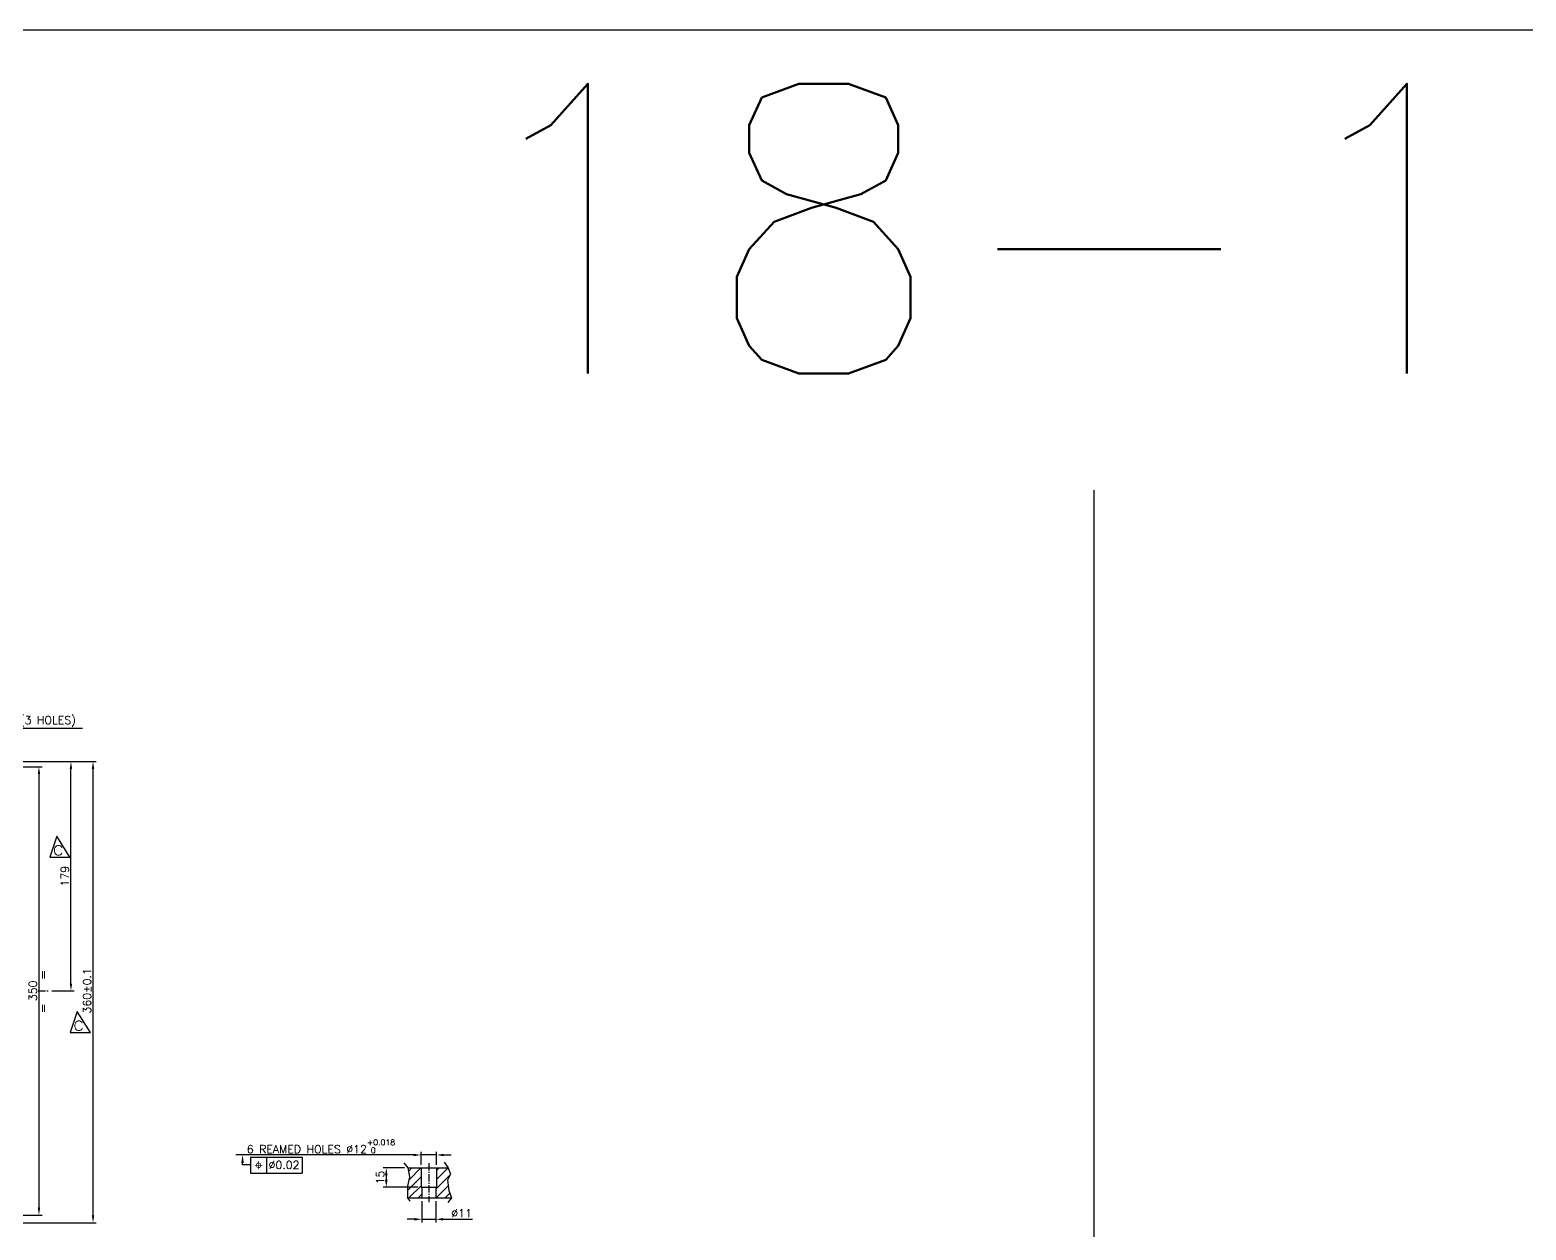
# Model space of a CAD drawing. Header units: millimetres. Extents: x -4466 to 20635, y -2270 to 9154.
# Drawn here: x 16599 to 17768, y 8217 to 9154 of the extents above; entities that cross this region are included whole.
import ezdxf

# ---------------------------------------------------------------- set-up
doc = ezdxf.new("R2010")
doc.units = ezdxf.units.MM
doc.header["$LTSCALE"] = 0.3
doc.header["$PDSIZE"] = -50
doc.linetypes.add('CENTER2', pattern=[28.575, 19.05, -3.175, 3.175, -3.175])
doc.layers.add('AM_5', color=3, linetype='Continuous', lineweight=25)
doc.layers.add('AM_8', color=1, linetype='Continuous', lineweight=25)
doc.layers.add('AM_VIEWS', color=1, linetype='Continuous', lineweight=25, plot=False)
doc.layers.add('center', color=1, linetype='CENTER2')
doc.styles.add('ACISOGDT', font='amgdt.shx')
doc.styles.add('rs', font='romans.shx')
doc.styles.get("Standard").update_dxf_attribs({"font": 'romans.shx'})
doc.dimstyles.new('sarab', dxfattribs={"dimscale": 3, "dimtxt": 2.5, "dimasz": 2.3, "dimexe": 1, "dimexo": 1, "dimtad": 1, "dimdec": 3, "dimdsep": 46, "dimtxsty": 'rs', "dimcen": 0, "dimclrd": 1, "dimclre": 1, "dimclrt": 7, "dimadec": 3, "dimazin": 2, "dimtfac": 1, "dimtdec": 3, "dimtmove": 0, "dimatfit": 3, "dimfxl": 1, "dimarcsym": 0})
doc.dimstyles.new('sarab$0', dxfattribs={"dimscale": 3, "dimtxt": 2.5, "dimasz": 2.3, "dimexe": 1, "dimexo": 1, "dimtad": 1, "dimdec": 3, "dimdsep": 46, "dimtxsty": 'rs', "dimcen": 0, "dimclrd": 1, "dimclre": 1, "dimclrt": 7, "dimadec": 3, "dimazin": 2, "dimtfac": 1, "dimtdec": 3, "dimtmove": 0, "dimatfit": 3, "dimfxl": 1, "dimarcsym": 0})

# ---------------------------------------------------------------- blocks, each defined once
blk = doc.blocks.new('*D701')
at = {"color": 1, "lineweight": -2, "transparency": 16777216}
for p, q in [((16519.6, 8579), (16608.8, 8579)), ((16606.3, 8573.2), (16606.3, 8234.7)), ((16519.6, 8229), (16608.8, 8229))]:
    blk.add_line(p, q, dxfattribs=at)
at = {"color": 1, "transparency": 16777216}
for points in [[(16605.4, 8573.2), (16607.3, 8573.2), (16606.3, 8579)], [(16605.4, 8234.7), (16607.3, 8234.7), (16606.3, 8229)]]:
    blk.add_solid(points, dxfattribs=at)
at = {"layer": 'Defpoints', "color": 0, "transparency": 16777216}
for p in [(16517.1, 8579), (16517.1, 8229), (16606.3, 8229)]:
    blk.add_point(p, dxfattribs=at)
at = {"color": 7, "transparency": 16777216, "insert": (16601.6, 8404), "char_height": 6.25, "attachment_point": 5, "rotation": 90, "style": 'rs'}
blk.add_mtext('350', dxfattribs=at)
blk = doc.blocks.new('*D702')
at = {"color": 1, "lineweight": -2, "transparency": 16777216}
for p, q in [((16502.3, 8583), (16651.1, 8583)), ((16648.6, 8228.7), (16648.6, 8577.2)), ((16538.8, 8223), (16651.1, 8223))]:
    blk.add_line(p, q, dxfattribs=at)
at = {"color": 1, "transparency": 16777216}
for points in [[(16647.6, 8577.2), (16649.5, 8577.2), (16648.6, 8583)], [(16647.6, 8228.7), (16649.5, 8228.7), (16648.6, 8223)]]:
    blk.add_solid(points, dxfattribs=at)
at = {"layer": 'Defpoints', "color": 0, "transparency": 16777216}
for p in [(16499.8, 8583), (16648.6, 8583), (16536.3, 8223)]:
    blk.add_point(p, dxfattribs=at)
at = {"color": 7, "transparency": 16777216, "insert": (16643.9, 8404), "char_height": 6.25, "attachment_point": 5, "rotation": 90, "style": 'rs'}
blk.add_mtext('360±0.1', dxfattribs=at)
blk = doc.blocks.new('*D707')
at = {"color": 1, "lineweight": -2, "transparency": 16777216}
for p, q in [((16533.4, 8608.8), (16506, 8568.9)), ((16640.3, 8608.8), (16533.4, 8608.8)), ((16494.3, 8551.8), (16502.8, 8564.1)), ((16491, 8547), (16487.8, 8542.3))]:
    blk.add_line(p, q, dxfattribs=at)
at = {"color": 1, "transparency": 16777216}
for points in [[(16505.2, 8569.4), (16506.8, 8568.3), (16502.8, 8564.1)], [(16490.2, 8547.6), (16491.8, 8546.5), (16494.3, 8551.8)]]:
    blk.add_solid(points, dxfattribs=at)
at = {"layer": 'Defpoints', "color": 0, "transparency": 16777216}
for p in [(16502.8, 8564.1), (16494.3, 8551.8)]:
    blk.add_point(p, dxfattribs=at)
at = {"color": 7, "transparency": 16777216, "insert": (16587.6, 8618.7), "char_height": 6.25, "attachment_point": 5, "style": 'rs'}
blk.add_mtext('∅15\\S+0.018^ -0; (3 HOLES)', dxfattribs=at)
blk = doc.blocks.new('*D661')
at = {"color": 1, "lineweight": -2, "transparency": 16777216}
for p, q in [((16502.3, 8583), (16633.8, 8583)), ((16631.3, 8409.7), (16631.3, 8577.2)), ((16616.3, 8404), (16633.8, 8404))]:
    blk.add_line(p, q, dxfattribs=at)
at = {"color": 1, "transparency": 16777216}
for points in [[(16630.4, 8577.2), (16632.3, 8577.2), (16631.3, 8583)], [(16630.4, 8409.7), (16632.3, 8409.7), (16631.3, 8404)]]:
    blk.add_solid(points, dxfattribs=at)
at = {"layer": 'Defpoints', "color": 0, "transparency": 16777216}
for p in [(16499.8, 8583), (16631.3, 8583), (16613.8, 8404)]:
    blk.add_point(p, dxfattribs=at)
at = {"color": 7, "transparency": 16777216, "insert": (16626.6, 8493.5), "char_height": 6.25, "attachment_point": 5, "rotation": 90, "style": 'rs'}
blk.add_mtext('179', dxfattribs=at)
blk = doc.blocks.new('*D662')
at = {"layer": 'AM_5', "color": 1, "lineweight": -2, "transparency": 16777216}
for p, q in [((16899, 8275.9), (16760, 8275.9)), ((16904.8, 8268.3), (16904.8, 8278.4)), ((16916.8, 8275.9), (16904.8, 8275.9)), ((16916.8, 8268.3), (16916.8, 8278.4)), ((16922.5, 8275.9), (16928.3, 8275.9))]:
    blk.add_line(p, q, dxfattribs=at)
at = {"layer": 'AM_5', "color": 1, "transparency": 16777216}
for points in [[(16899, 8276.8), (16899, 8274.9), (16904.8, 8275.9)], [(16922.5, 8276.8), (16922.5, 8274.9), (16916.8, 8275.9)]]:
    blk.add_solid(points, dxfattribs=at)
at = {"layer": 'Defpoints', "color": 0, "transparency": 16777216}
for p in [(16904.8, 8275.9), (16904.8, 8265.8), (16916.8, 8265.8)]:
    blk.add_point(p, dxfattribs=at)
at = {"layer": 'AM_5', "color": 7, "transparency": 16777216, "insert": (16826.6, 8282.6), "char_height": 6.25, "attachment_point": 5, "style": 'rs'}
blk.add_mtext('6 REAMED HOLES %%C12{}{\\H0.71x;\\C2;\\S+0.018^  0;}', dxfattribs=at)
blk = doc.blocks.new('*D663')
at = {"layer": 'AM_5', "color": 1, "lineweight": -2, "transparency": 16777216}
for p, q in [((16891.8, 8265.8), (16875.1, 8265.8)), ((16902.3, 8250.8), (16875.1, 8250.8)), ((16877.6, 8260.1), (16877.6, 8256.6))]:
    blk.add_line(p, q, dxfattribs=at)
at = {"layer": 'AM_5', "color": 1, "transparency": 16777216}
for points in [[(16876.6, 8260.1), (16878.6, 8260.1), (16877.6, 8265.8)], [(16876.6, 8256.6), (16878.6, 8256.6), (16877.6, 8250.8)]]:
    blk.add_solid(points, dxfattribs=at)
at = {"layer": 'Defpoints', "color": 0, "transparency": 16777216}
for p in [(16894.3, 8265.8), (16877.6, 8250.8), (16904.8, 8250.8)]:
    blk.add_point(p, dxfattribs=at)
at = {"layer": 'AM_5', "color": 7, "transparency": 16777216, "insert": (16872.9, 8258.3), "char_height": 6.25, "attachment_point": 5, "rotation": 90, "style": 'rs'}
blk.add_mtext('15', dxfattribs=at)
blk = doc.blocks.new('*D664')
at = {"layer": 'AM_5', "color": 1, "lineweight": -2, "transparency": 16777216}
for p, q in [((16905.3, 8239.8), (16905.3, 8223.2)), ((16916.3, 8239.8), (16916.3, 8223.2)), ((16899.5, 8225.7), (16893.8, 8225.7)), ((16905.3, 8225.7), (16916.3, 8225.7)), ((16922, 8225.7), (16944.9, 8225.7))]:
    blk.add_line(p, q, dxfattribs=at)
at = {"layer": 'AM_5', "color": 1, "transparency": 16777216}
for points in [[(16899.5, 8226.7), (16899.5, 8224.7), (16905.3, 8225.7)], [(16922, 8226.7), (16922, 8224.7), (16916.3, 8225.7)]]:
    blk.add_solid(points, dxfattribs=at)
at = {"layer": 'Defpoints', "color": 0, "transparency": 16777216}
for p in [(16905.3, 8242.3), (16916.3, 8242.3), (16916.3, 8225.7)]:
    blk.add_point(p, dxfattribs=at)
at = {"layer": 'AM_5', "color": 7, "transparency": 16777216, "insert": (16936.4, 8230.4), "char_height": 6.25, "attachment_point": 5, "style": 'rs'}
blk.add_mtext('%%C11', dxfattribs=at)
blk = doc.blocks.new('*S637')
at = {"layer": 'AM_5'}
for p, q in [((3771.6, 2047.3), (3771.6, 2048.8)), ((3777.8, 2047.3), (3771.6, 2047.3))]:
    blk.add_line(p, q, dxfattribs=at)
at = {"layer": 'AM_5', "color": 2}
for p, q in [((3777.8, 2053.5), (3818.2, 2053.5)), ((3777.8, 2053.5), (3777.8, 2041)), ((3790.3, 2053.5), (3790.3, 2041)), ((3818.2, 2053.5), (3818.2, 2041)), ((3777.8, 2041), (3818.2, 2041))]:
    blk.add_line(p, q, dxfattribs=at)
at = {"layer": 'AM_5', "linetype": 'Continuous'}
blk.add_trace([(3772.6, 2048.8), (3770.5, 2048.8), (3771.6, 2055.1)], dxfattribs=at)
at = {"layer": 'AM_5', "color": 2, "insert": (3784.1, 2047.3), "char_height": 6.25, "attachment_point": 5, "style": 'ACISOGDT'}
blk.add_mtext('j', dxfattribs=at)
at = {"layer": 'AM_5', "color": 2, "insert": (3791.9, 2047.3), "char_height": 6.25, "attachment_point": 4}
blk.add_mtext('%%c0.02', dxfattribs=at)

msp = doc.modelspace()

# ---------------------------------------------------------------- hatches: boundary and pattern name
at = {"layer": 'AM_8'}
h = msp.add_hatch(dxfattribs=at)
h.set_pattern_fill('_U', color=256, scale=5, angle=45, style=0, pattern_type=0)
h.set_pattern_definition([(45, (13051.777, 6194.814), (-3.535534, 3.535534), [])])
h.paths.add_polyline_path([(16925.33879, 8256.34051), (16927.66377, 8260.98665), (16925.81619, 8265.80865), (16916.79438, 8265.80865), (16916.79438, 8250.80865), (16916.29438, 8250.80865), (16916.29438, 8242.30865), (16928.45812, 8242.30865), (16926.55661, 8248.15447)])
h.paths.add_polyline_path([(16894.31627, 8265.80865), (16895.65495, 8258.82086), (16894.05952, 8251.50982), (16894.05952, 8242.30865), (16905.29438, 8242.30865), (16905.29438, 8250.80865), (16904.79438, 8250.80865), (16904.79438, 8265.80865)])

# ---------------------------------------------------------------- linework, layer by layer
for p, q in [((16620.2384, 8524.88038), (16614.84309, 8508.43983)), ((16630.4895, 8508.43983), (16620.2384, 8524.88038)), ((16614.84309, 8508.43983), (16630.4895, 8508.43983)), ((16636.22254, 8388.00168), (16630.82723, 8371.56113)), ((16646.47364, 8371.56113), (16636.22254, 8388.00168)), ((16630.82723, 8371.56113), (16646.47364, 8371.56113)), ((16891.33286, 8269.75753), (16894.31627, 8265.80865)), ((16894.31627, 8265.80865), (16925.81619, 8265.80865)), ((16894.31627, 8265.80865), (16895.65495, 8258.82086)), ((16904.79438, 8265.80865), (16904.79438, 8250.80865)), ((16916.79438, 8265.80865), (16916.79438, 8250.80865)), ((16922.68167, 8270.27891), (16925.81619, 8265.80865)), ((16927.66377, 8260.98665), (16925.33879, 8256.34051)), ((16925.81619, 8265.80865), (16927.66377, 8260.98665)), ((16895.65495, 8258.82086), (16894.05952, 8251.50982)), ((16894.05952, 8251.50982), (16894.05952, 8242.30865)), ((16904.79438, 8250.80865), (16916.79438, 8250.80865)), ((16905.29438, 8250.80865), (16905.29438, 8242.30865)), ((16916.29438, 8250.80865), (16916.29438, 8242.30865)), ((16925.33879, 8256.34051), (16926.55661, 8248.15447)), ((16894.05952, 8242.30865), (16928.45812, 8242.30865)), ((16894.05952, 8242.30865), (16895.93025, 8239.95097)), ((16928.45812, 8242.30865), (16925.56021, 8238.75159)), ((16926.55661, 8248.15447), (16928.45812, 8242.30865))]:
    msp.add_line(p, q)
msp.add_lwpolyline([(15440.36744, 9154.10625), (20634.6452, 9154.10625), (20634.6452, 5511.72143), (15440.36744, 5511.72143)], close=True)
at = {"layer": 'AM_VIEWS', "color": 3}
msp.add_line((17430.53015, 7525.00297), (17430.53015, 8794.72792), dxfattribs=at)
at = {"layer": 'center'}
for p, q in [((16605.82078, 8403.95351), (16613.81556, 8403.95351)), ((16910.79438, 8269.48895), (16910.79438, 8238.96108))]:
    msp.add_line(p, q, dxfattribs=at)

# ---------------------------------------------------------------- block references
at = {"layer": 'AM_5'}
msp.add_blockref('*S637', (12993.77679, 6220.79246), dxfattribs=at)

# ---------------------------------------------------------------- texts
msp.add_text('18-12-2023', height=226.122551).set_placement((16928.51577, 8885.93863))
at = {"width": 1.2}
for p in [(16617.27751, 8509.94512), (16633.26165, 8373.06642)]:
    msp.add_text('C', height=7.5, dxfattribs=at).set_placement(p)
for p in [(16612.45609, 8412.53933), (16612.45609, 8386.3599)]:
    msp.add_text('=', height=6, rotation=90, dxfattribs=at).set_placement(p)

# ---------------------------------------------------------------- dimensions: what is measured, and where the dimension line sits
dim = msp.add_diameter_dim_2p(p1=(16494.2753, 8551.76721), p2=(16502.75578, 8564.13982), text='<> (3 HOLES)', dimstyle='sarab', override={"dimscale": 2.5, "dimgap": 0.625, "dimtoh": 1, "dimdec": 2, "dimcen": 2.5, "dimadec": 1, "dimtol": 1, "dimlim": 0, "dimtp": 0.018, "dimtm": 1e-09, "dimtdec": 3})
dim.commit()
dim.dimension.update_dxf_attribs({"geometry": '*D707', "text_midpoint": (16587.61102, 8608.80439), "dimtype": 163})
for base, p1, p2, override, picture, middle in [((16648.56339, 8582.95351), (16536.34411, 8222.95351), (16499.76554, 8582.95351), {"dimscale": 2.5, "dimtoh": 1, "dimdec": 2, "dimcen": 2.5, "dimadec": 1, "dimtol": 1, "dimtp": 0.1, "dimtm": 0.1, "dimtdec": 2}, '*D702', (16648.56339, 8403.95351)), ((16606.3118, 8228.95351), (16517.07881, 8578.95351), (16517.07881, 8228.95351), {"dimscale": 2.5, "dimtoh": 1, "dimdec": 2, "dimcen": 2.5, "dimadec": 1, "dimtdec": 2}, '*D701', (16606.3118, 8403.95351))]:
    dim = msp.add_linear_dim(base=base, p1=p1, p2=p2, angle=90, dimstyle='sarab', override=override)
    dim.commit()
    dim.dimension.update_dxf_attribs({"geometry": picture, "text_midpoint": middle, "dimtype": 160})
dim = msp.add_linear_dim(base=(16631.3118, 8582.95351), p1=(16613.81556, 8403.95351), p2=(16499.76554, 8582.95351), angle=90, dimstyle='sarab', override={"dimscale": 2.5, "dimdec": 2, "dimadec": 2, "dimtol": 0, "dimlim": 0, "dimtp": 0.1, "dimtm": 0.1, "dimtfac": 0.71, "dimtdec": 2, "dimatfit": 0, "dimtolj": 0, "dimtzin": 8})
dim.commit()
dim.dimension.update_dxf_attribs({"geometry": '*D661', "text_midpoint": (16626.6243, 8493.45351)})
at = {"layer": 'AM_5'}
for base, p1, p2, text, override, picture, middle in [((16904.79438, 8275.86134), (16916.79438, 8265.80865), (16904.79438, 8265.80865), '6 REAMED HOLES %%C<>{}{\\H0.71x;\\C2;\\S+0.018^  0;}', {"dimscale": 2.5, "dimtp": 0, "dimtm": 0, "dimtdec": 3, "dimtzin": 8}, '*D662', (16826.64408, 8282.60092)), ((16916.29438, 8225.70676), (16905.29438, 8242.30865), (16916.29438, 8242.30865), '%%C<>', {"dimscale": 2.5}, '*D664', (16936.35093, 8230.39426))]:
    dim = msp.add_linear_dim(base=base, p1=p1, p2=p2, text=text, dimstyle='sarab$0', override=override, dxfattribs=at)
    dim.commit()
    dim.dimension.update_dxf_attribs({"geometry": picture, "text_midpoint": middle})
dim = msp.add_linear_dim(base=(16877.60773, 8250.80865), p1=(16894.31627, 8265.80865), p2=(16904.79438, 8250.80865), angle=90, dimstyle='sarab$0', override={"dimscale": 2.5}, dxfattribs=at)
dim.commit()
dim.dimension.update_dxf_attribs({"geometry": '*D663', "text_midpoint": (16872.92023, 8258.30865)})

doc.saveas('drawing.dxf')
